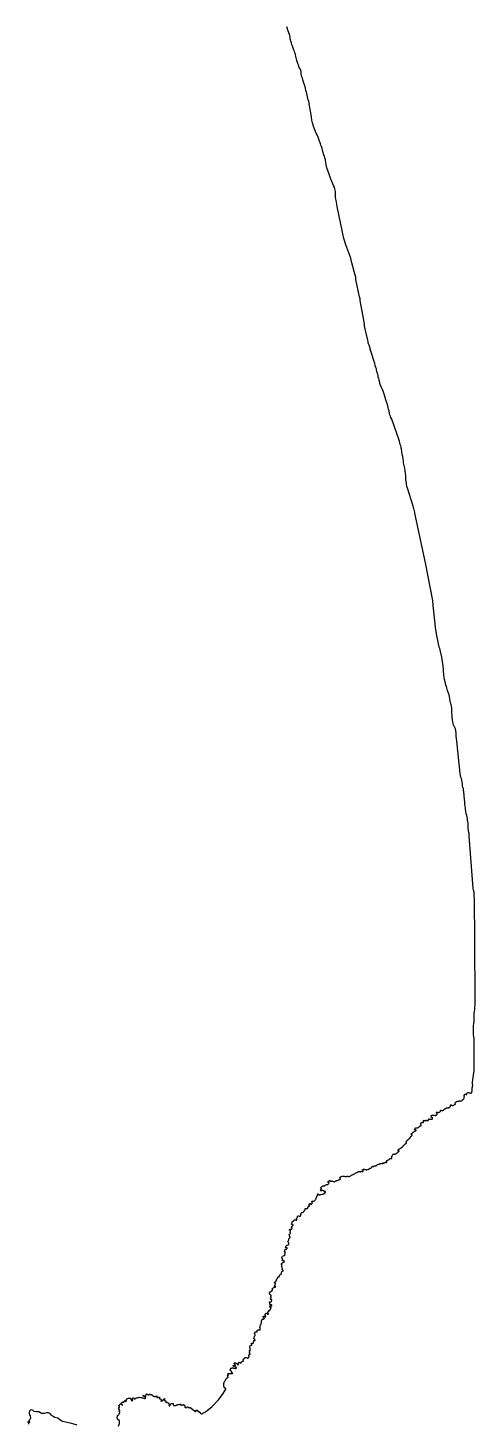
# Model space of a CAD drawing. Header units: metres. Extents: x 245125 to 394351, y 270578 to 4233311.
# Drawn here: x 269505 to 269975, y 4230373 to 4231842 of the extents above; entities that cross this region are included whole.
import ezdxf
from ezdxf.lldxf.tags import DXFTag

# ---------------------------------------------------------------- set-up
doc = ezdxf.new("R2010")
doc.units = ezdxf.units.M
doc.layers.add('ASTOTA', color=7, linetype='Continuous')
tags = doc.linetypes.add('HIDDEN', pattern=[0.375, 0.25, -0.125]).pattern_tags.tags
tags[6:7] = [DXFTag(74, 4), DXFTag(75, 0), DXFTag(340, '0'), DXFTag(46, 1.0), DXFTag(50, 0.0), DXFTag(44, 0.0), DXFTag(45, 0.0)]
tags[4:5] = [DXFTag(74, 4), DXFTag(75, 0), DXFTag(340, '0'), DXFTag(46, 1.0), DXFTag(50, 0.0), DXFTag(44, 0.0), DXFTag(45, 0.0)]

msp = doc.modelspace()

# ---------------------------------------------------------------- linework, layer by layer
at = {"layer": 'ASTOTA', "color": 253, "linetype": 'HIDDEN', "ltscale": 300}
for points in [[(269600, 4230370.9), (269601.1, 4230373.7), (269600.9, 4230376.5), (269598.9, 4230378.1), (269598.6, 4230379.5), (269598.5, 4230380), (269598.6, 4230380.7), (269598.8, 4230381.1), (269598.8, 4230381.5), (269598.9, 4230382), (269599.4, 4230382.4), (269599.8, 4230382.5), (269599.8, 4230382.8), (269600.2, 4230383.2), (269600.6, 4230383.6), (269600.8, 4230384), (269601.1, 4230384.3), (269601.4, 4230384.7), (269601.5, 4230385), (269601.3, 4230385.7), (269601, 4230385.9), (269600.8, 4230386.7), (269601, 4230386.9), (269601.3, 4230387.1), (269601.3, 4230387.4), (269601.2, 4230387.5), (269600.8, 4230387.8), (269600.5, 4230388.1), (269600.4, 4230388.6), (269600.5, 4230389), (269600.5, 4230389.4), (269600.4, 4230389.5), (269600.2, 4230389.7), (269600, 4230389.9), (269600.2, 4230390.3), (269600.5, 4230390.6), (269600.9, 4230390.8), (269601.1, 4230391.1), (269601, 4230391.4), (269600.7, 4230391.5), (269600.4, 4230391.7), (269600.4, 4230391.8), (269600.4, 4230392.5), (269600.7, 4230392.9), (269601.1, 4230393.1), (269601.3, 4230393.4), (269601.4, 4230393.7), (269601.6, 4230393.9), (269601.9, 4230394), (269602.3, 4230394.2), (269602.9, 4230393.9), (269603.1, 4230393.7), (269603.4, 4230393.7), (269603.5, 4230393.6), (269603.7, 4230393.1), (269603.9, 4230392.9), (269604.1, 4230393), (269604.2, 4230393.1), (269604.2, 4230393.3), (269604.2, 4230393.4), (269604.1, 4230393.5), (269603.9, 4230393.6), (269603.6, 4230393.8), (269603.5, 4230393.9), (269603.3, 4230394.1), (269603.2, 4230394.2), (269602.9, 4230394.7), (269603, 4230395.3), (269603.2, 4230395.5), (269603.6, 4230395.9), (269603.9, 4230396.1), (269604.6, 4230396.2), (269604.8, 4230396.1), (269605.1, 4230396), (269605.6, 4230395.9), (269605.7, 4230395.9), (269606, 4230396.3), (269606, 4230397), (269606.2, 4230397.4), (269606.6, 4230397.6), (269607, 4230397.7), (269607.2, 4230397.6), (269607.2, 4230397), (269607.3, 4230396.8), (269607.5, 4230396.9), (269607.9, 4230397.1), (269608.3, 4230397.4), (269608.1, 4230397.9), (269607.9, 4230398.1), (269608.9, 4230399.5), (269609.6, 4230400), (269610.3, 4230400.1), (269610.8, 4230400.2), (269611.2, 4230400.2), (269611.6, 4230400.2), (269612.1, 4230400.1), (269612.5, 4230399.8), (269612.7, 4230399.4), (269612.8, 4230399.3), (269613.2, 4230399), (269613.4, 4230398.8), (269613.4, 4230398.5), (269613.5, 4230398.1), (269613.7, 4230397.7), (269614.1, 4230397.4), (269614.9, 4230397.7), (269615.1, 4230398), (269615.1, 4230398.1), (269615, 4230398.3), (269614.8, 4230398.5), (269614.8, 4230399), (269614.8, 4230399.4), (269614.8, 4230399.6), (269614.7, 4230399.7), (269614.6, 4230399.8), (269614.5, 4230400.1), (269614.8, 4230400.4), (269614.9, 4230400.5), (269615.3, 4230400.5), (269615.5, 4230400.5), (269615.9, 4230400.4), (269616.1, 4230400.2), (269616.3, 4230400), (269616.4, 4230399.6), (269616.5, 4230399.2), (269616.5, 4230399.1), (269617.4, 4230399.4), (269617.5, 4230399.6), (269617.7, 4230399.9), (269618.1, 4230400.3), (269618.4, 4230400.5), (269618.6, 4230400.6), (269619.1, 4230400.6), (269619.4, 4230400.6), (269619.7, 4230400.5), (269620, 4230400.7), (269620.5, 4230400.9), (269620.8, 4230401.1), (269621.2, 4230401.2), (269621.6, 4230401.2), (269623.1, 4230401.1), (269623.5, 4230401), (269624.1, 4230400.8), (269624.8, 4230400.5), (269625.3, 4230400.5), (269627.2, 4230399.9), (269628.1, 4230399.9), (269628.5, 4230400.1), (269628.8, 4230400.3), (269628.7, 4230400.4), (269628.4, 4230400.6), (269628.3, 4230400.9), (269628.3, 4230401.1), (269628.1, 4230401.2), (269627.9, 4230401.3), (269627.6, 4230401.4), (269627.2, 4230401.5), (269626.8, 4230401.7), (269626.5, 4230401.9), (269626.4, 4230402), (269625.8, 4230402.6), (269625.8, 4230402.9), (269625.8, 4230403.2), (269625.9, 4230403.4), (269626.7, 4230403.1), (269627.7, 4230402.4), (269628.1, 4230402.1), (269628.4, 4230402.1), (269628.7, 4230402.1), (269628.8, 4230402.5), (269628.8, 4230402.8), (269628.8, 4230403.2), (269628.8, 4230403.6), (269629.1, 4230404.4), (269629.4, 4230404.7), (269629.8, 4230404.6), (269630.2, 4230404.4), (269631.3, 4230403.8), (269631.5, 4230403.8), (269631.9, 4230403.8), (269632.2, 4230403.9), (269632.3, 4230404.1), (269632.4, 4230404.4), (269632.6, 4230404.4), (269632.8, 4230404.3), (269633.1, 4230404.2), (269633.3, 4230404), (269634, 4230404), (269634.4, 4230404), (269634.8, 4230403.9), (269635.2, 4230403.7), (269635.4, 4230403.3), (269635.7, 4230403), (269635.9, 4230402.8), (269636.3, 4230402.5), (269636.5, 4230402.4), (269636.8, 4230402.3), (269637.3, 4230402.2), (269637.6, 4230402.1), (269638, 4230402), (269638.4, 4230401.9), (269638.7, 4230402), (269638.9, 4230402.2), (269639.2, 4230402.3), (269639.4, 4230402.3), (269639.6, 4230402.3), (269639.8, 4230402.4), (269640, 4230402.5), (269640.2, 4230402.6), (269640.4, 4230402.5), (269640.5, 4230402.3), (269640.4, 4230402.1), (269640.4, 4230401.7), (269640.4, 4230401.7), (269640.3, 4230401.3), (269640.3, 4230401.1), (269640.6, 4230401), (269641.3, 4230400.8), (269641.5, 4230400.9), (269641.7, 4230401.1), (269641.9, 4230401.2), (269642.2, 4230401.2), (269642.4, 4230401.2), (269642.6, 4230401.3), (269642.7, 4230401.3), (269642.9, 4230401.2), (269642.9, 4230401.1), (269643, 4230400.9), (269643, 4230400.8), (269643, 4230400.7), (269642.9, 4230400.5), (269642.8, 4230400.4), (269642.7, 4230400.1), (269642.9, 4230399.8), (269643.2, 4230399.7), (269643.3, 4230399.6), (269643.5, 4230399.5), (269643.7, 4230399.4), (269643.9, 4230399.4), (269644.2, 4230399.4), (269644.4, 4230399.2), (269644.7, 4230399), (269644.9, 4230398.2), (269644.7, 4230397.9), (269644.5, 4230397.2), (269644.7, 4230397.2), (269645, 4230397.2), (269645.2, 4230397.4), (269645.5, 4230397.5), (269645.6, 4230397.6), (269645.9, 4230397.5), (269646, 4230397.5), (269646.1, 4230397.5), (269646.3, 4230397.7), (269646.5, 4230398.1), (269646.8, 4230398.3), (269647.2, 4230398.6), (269647.4, 4230398.8), (269647.6, 4230399.1), (269648, 4230399.5), (269648.3, 4230399.8), (269648.5, 4230399.7), (269648.6, 4230399.4), (269648.5, 4230399), (269648.4, 4230398.4), (269648.5, 4230398), (269648.5, 4230397.8), (269648.6, 4230397.6), (269648.8, 4230397.5), (269649, 4230397.5), (269649.2, 4230397.5), (269649.4, 4230397.4), (269649.6, 4230397), (269649.6, 4230396.5), (269649.6, 4230396.1), (269649.7, 4230395.9), (269649.9, 4230395.8), (269650.1, 4230395.6), (269650.5, 4230395.7), (269650.8, 4230395.9), (269651, 4230395.8), (269651.1, 4230395.8), (269651.5, 4230395.9), (269651.8, 4230395.7), (269652, 4230395.3), (269652.2, 4230395.1), (269652.3, 4230395), (269652.5, 4230394.9), (269652.7, 4230394.8), (269653.2, 4230394.3), (269653.4, 4230393.8), (269653.3, 4230393.4), (269653, 4230393.1), (269653.1, 4230392.1), (269653.4, 4230392.2), (269653.7, 4230392.2), (269654, 4230392.5), (269654.2, 4230392.9), (269654.6, 4230393.2), (269654.7, 4230393.6), (269655, 4230394.2), (269655.5, 4230394.7), (269656.4, 4230394.8), (269656.6, 4230394.8), (269656.9, 4230394.7), (269657.1, 4230394.7), (269657.3, 4230394.6), (269657.5, 4230394.1), (269657.6, 4230393.7), (269657.8, 4230393.2), (269657.9, 4230392.7), (269657.9, 4230392.5), (269658.3, 4230392.4), (269658.9, 4230392.6), (269659.4, 4230392.7), (269659.6, 4230392.6), (269659.9, 4230392.5), (269660.1, 4230392.4), (269660.5, 4230392.5), (269660.7, 4230392.8), (269661.1, 4230393.1), (269661.4, 4230393.3), (269662, 4230393.3), (269662.4, 4230393.4), (269662.7, 4230393.5), (269663.6, 4230393.6), (269663.9, 4230393.7), (269664.2, 4230393.8), (269664.5, 4230393.9), (269664.8, 4230393.8), (269665, 4230393.5), (269665.2, 4230393.1), (269665.4, 4230393), (269665.8, 4230392.9), (269666, 4230393), (269666.2, 4230393.3), (269666.4, 4230393.1), (269666.8, 4230393.1), (269666.9, 4230393.3), (269667.1, 4230393), (269667.2, 4230392.8), (269668.2, 4230393.3), (269668.4, 4230393.6), (269668.6, 4230393.6), (269668.8, 4230393.1), (269669.1, 4230392.9), (269669.4, 4230392.6), (269669.6, 4230392.3), (269669.7, 4230391.7), (269669.6, 4230391.4), (269669.8, 4230390.9), (269670.2, 4230390.6), (269670.6, 4230390.5), (269670.8, 4230390.5), (269671.3, 4230390.6), (269671.7, 4230390.6), (269672, 4230390.9), (269672.4, 4230391.1), (269672.9, 4230391.2), (269673.1, 4230391.1), (269673.2, 4230391.1), (269673.6, 4230390.6), (269673.8, 4230390.4), (269674.1, 4230390.2), (269674.6, 4230390.2), (269675.1, 4230390.3), (269675.3, 4230390.3), (269675.7, 4230390.2), (269676.1, 4230390), (269676.3, 4230389.6), (269676.5, 4230389.3), (269676.9, 4230389), (269677.1, 4230389), (269677.4, 4230389.1), (269677.8, 4230389), (269677.9, 4230388.8), (269678.1, 4230388.4), (269678.3, 4230388), (269678.5, 4230387.8), (269678.8, 4230387.6), (269679.1, 4230387.5), (269679.3, 4230387.4), (269679.4, 4230387.4), (269679.6, 4230387.2), (269679.6, 4230387), (269679.7, 4230386.8), (269679.8, 4230386.6), (269680.1, 4230386.4), (269680.3, 4230386.2), (269680.7, 4230386.1), (269680.9, 4230386), (269681.3, 4230386.2), (269681.5, 4230386.4), (269681.6, 4230386.6), (269681.5, 4230386.7), (269681.4, 4230387.2), (269681.4, 4230387.6), (269682.5, 4230387.6), (269682.7, 4230387.6), (269683.1, 4230387.4), (269683.1, 4230386.9), (269683.1, 4230386.5), (269683.5, 4230386.4), (269683.7, 4230386.5), (269684.2, 4230386.5), (269684.5, 4230386.3), (269684.6, 4230386.1), (269684.6, 4230385.8), (269684.6, 4230385.5), (269684.9, 4230385.5), (269685.3, 4230385.5), (269685.6, 4230385.5), (269685.9, 4230385.2), (269685.9, 4230384.9), (269686, 4230384.6), (269686.2, 4230384.4), (269686.5, 4230384), (269686.9, 4230383.8), (269687.3, 4230383.8), (269687.8, 4230383.9), (269688.7, 4230384.4), (269691.6, 4230386), (269698, 4230391.2), (269705, 4230398.6), (269709.9, 4230405.1), (269713, 4230409.6), (269713, 4230410.1), (269712.9, 4230410.2), (269712.7, 4230410.6), (269712.4, 4230410.7), (269711.9, 4230410.7), (269711.5, 4230410.7), (269711.3, 4230411), (269711.3, 4230411.8), (269711.2, 4230412), (269711, 4230412.2), (269710.9, 4230412.6), (269710.9, 4230413), (269710.8, 4230413.3), (269710.8, 4230416.1), (269711, 4230416.5), (269711.2, 4230417), (269711.4, 4230417.7), (269711.9, 4230418.4), (269712.5, 4230419.1), (269712.7, 4230419.8), (269713.2, 4230421), (269713.6, 4230421.2), (269714, 4230421.4), (269714.4, 4230421.5), (269714.7, 4230421.8), (269715, 4230422.1), (269715.2, 4230422.5), (269715.2, 4230422.8), (269715, 4230422.9), (269714.8, 4230423.1), (269714.5, 4230423.4), (269714.3, 4230423.7), (269714.7, 4230424), (269715.3, 4230424.1), (269715.6, 4230424.3), (269715.5, 4230424.6), (269715.2, 4230424.9), (269715.1, 4230425.2), (269715.1, 4230425.4), (269715, 4230425.6), (269715, 4230426), (269715.4, 4230426.2), (269715.9, 4230426.3), (269716.2, 4230426.2), (269716.7, 4230426.3), (269717.1, 4230426.3), (269717.7, 4230426.3), (269717.9, 4230426.2), (269718.2, 4230426.3), (269718.4, 4230426.3), (269719.3, 4230426.1), (269719.7, 4230426.2), (269720, 4230426.3), (269720.1, 4230426.4), (269720.1, 4230426.5), (269719.9, 4230426.6), (269719.7, 4230426.7), (269719.3, 4230426.7), (269719, 4230427.1), (269719, 4230427.4), (269719.2, 4230428.1), (269719, 4230428.4), (269718.7, 4230428.5), (269718.6, 4230428.8), (269718.3, 4230429.1), (269717.7, 4230429.3), (269717.2, 4230429.8), (269717.4, 4230430), (269717.9, 4230430.5), (269717.8, 4230430.8), (269717.5, 4230431.3), (269718, 4230431.7), (269718.2, 4230431.7), (269718.5, 4230431.7), (269718.7, 4230431.7), (269719.3, 4230431.9), (269719.6, 4230432.3), (269720.2, 4230432.3), (269720.5, 4230432.1), (269720.8, 4230431.9), (269721.6, 4230431.9), (269721.9, 4230431.9), (269722.8, 4230431.6), (269723.5, 4230431.6), (269724.2, 4230431.7), (269724.2, 4230432), (269724.1, 4230432.5), (269723.5, 4230432.7), (269723.1, 4230432.9), (269722.9, 4230433.1), (269722.6, 4230433.6), (269722.3, 4230433.9), (269721.9, 4230433.9), (269721.4, 4230433.8), (269721.1, 4230433.7), (269720.6, 4230433.8), (269720.5, 4230434), (269720.6, 4230434.3), (269720.7, 4230434.6), (269720.8, 4230434.7), (269721, 4230434.8), (269721.3, 4230434.8), (269721.9, 4230434.8), (269722.5, 4230434.7), (269722.9, 4230434.7), (269722.9, 4230434.8), (269722.9, 4230435), (269722.7, 4230435.3), (269722.4, 4230435.5), (269722.1, 4230435.9), (269721.8, 4230436.3), (269721.6, 4230436.6), (269721.8, 4230437), (269722, 4230437.3), (269722.4, 4230437.4), (269722.9, 4230437.3), (269723.3, 4230437.2), (269723.6, 4230437.2), (269723.9, 4230437), (269724.1, 4230436.8), (269724.3, 4230436.6), (269724.5, 4230436.4), (269724.7, 4230436), (269725, 4230435.8), (269725.3, 4230435.7), (269725.6, 4230435.4), (269725.8, 4230435.1), (269726, 4230434.9), (269726, 4230435.1), (269726.2, 4230435.4), (269726.2, 4230435.6), (269726.1, 4230435.7), (269725.9, 4230435.8), (269725.7, 4230435.9), (269725.5, 4230436.1), (269725.6, 4230436.5), (269725.7, 4230436.8), (269725.9, 4230437.2), (269726.2, 4230437.4), (269726.4, 4230437.7), (269726.6, 4230437.9), (269726.8, 4230438), (269727, 4230438), (269727.3, 4230437.9), (269727.5, 4230437.7), (269727.7, 4230437.1), (269727.9, 4230437.2), (269728.1, 4230437.3), (269728.6, 4230437.4), (269728.9, 4230437.4), (269729, 4230437.5), (269729, 4230437.9), (269729.1, 4230438.2), (269729.3, 4230438.5), (269729.6, 4230438.6), (269729.8, 4230438.7), (269730.1, 4230439), (269730.3, 4230439.2), (269730.6, 4230439.3), (269730.8, 4230439.4), (269731.2, 4230438.9), (269731.4, 4230439.4), (269731, 4230440.4), (269731.1, 4230440.9), (269731.8, 4230441.5), (269732.1, 4230441.8), (269732.3, 4230442.2), (269732.6, 4230442.6), (269733, 4230442.7), (269733.3, 4230442.8), (269733.7, 4230442.8), (269734, 4230442.9), (269734.4, 4230442.9), (269734.7, 4230442.9), (269736, 4230442.3), (269736.2, 4230442.5), (269736.3, 4230442.7), (269736.5, 4230442.9), (269736.8, 4230443), (269737.2, 4230443.1), (269737.3, 4230443.8), (269737.1, 4230444), (269737, 4230444.2), (269736.9, 4230444.5), (269737, 4230445), (269737.2, 4230445.5), (269737.1, 4230445.8), (269737.3, 4230445.9), (269737.8, 4230446.1), (269738.2, 4230446.3), (269738.3, 4230446.6), (269738.3, 4230446.8), (269738.2, 4230446.9), (269738.1, 4230447.1), (269737.9, 4230447.2), (269737.7, 4230447.4), (269737.7, 4230447.8), (269737.9, 4230448.4), (269738, 4230448.6), (269738, 4230449.2), (269737.9, 4230449.4), (269737.9, 4230449.8), (269737.8, 4230450.3), (269737.8, 4230450.5), (269738, 4230450.7), (269738.4, 4230450.9), (269738.7, 4230451.1), (269738.8, 4230451.2), (269738.6, 4230451.5), (269738.5, 4230452.1), (269738.5, 4230452.7), (269738.5, 4230452.9), (269738.4, 4230453.1), (269738.2, 4230453.4), (269738.2, 4230453.8), (269738.2, 4230454.2), (269738.2, 4230454.8), (269738.2, 4230455), (269738.5, 4230455.5), (269738.8, 4230455.9), (269739.1, 4230456.1), (269739.4, 4230456.2), (269740.2, 4230456.1), (269740.3, 4230456.6), (269740.3, 4230456.9), (269739.9, 4230457.5), (269739.9, 4230458), (269740.1, 4230458.3), (269740.5, 4230458.3), (269741.3, 4230458.1), (269741.8, 4230458.2), (269742, 4230458.5), (269742, 4230458.8), (269742.1, 4230459.3), (269742.2, 4230459.6), (269742.1, 4230459.9), (269742.2, 4230460.5), (269742.5, 4230460.9), (269742.6, 4230461.1), (269742.9, 4230461.1), (269743.1, 4230461.1), (269743.8, 4230461.1), (269743.8, 4230461.4), (269743.7, 4230461.5), (269743.5, 4230461.7), (269743.3, 4230462), (269743.2, 4230462.2), (269743, 4230462.4), (269742.7, 4230462.6), (269742.4, 4230462.8), (269742.2, 4230463.1), (269742.2, 4230463.3), (269742.3, 4230463.8), (269742.6, 4230464.3), (269743, 4230464.7), (269743.1, 4230465.1), (269743.2, 4230465.4), (269743.4, 4230465.8), (269743.6, 4230466.2), (269743.7, 4230466.5), (269743.7, 4230466.9), (269743.3, 4230467.6), (269743.3, 4230467.9), (269743.2, 4230468.2), (269743.1, 4230468.5), (269743, 4230469), (269743.3, 4230469.4), (269743.6, 4230469.3), (269743.7, 4230469.5), (269743.9, 4230469.8), (269744, 4230470), (269744.2, 4230470), (269744.5, 4230470), (269744.7, 4230469.9), (269745, 4230469.9), (269745.4, 4230469.9), (269745.6, 4230469.9), (269745.8, 4230470.3), (269745.8, 4230470.5), (269745.8, 4230470.9), (269745.8, 4230471.2), (269745.7, 4230471.3), (269746.3, 4230471.7), (269746.6, 4230471.8), (269746.9, 4230472), (269747.1, 4230472.1), (269747.4, 4230472.1), (269747.8, 4230472.1), (269748.1, 4230472.2), (269748.3, 4230472.1), (269748.5, 4230472), (269748.7, 4230471.9), (269749, 4230472), (269749, 4230472.4), (269749, 4230472.7), (269748.9, 4230472.8), (269748.9, 4230473.1), (269749, 4230473.5), (269749.1, 4230473.9), (269749.1, 4230474.1), (269748.9, 4230474.2), (269748.7, 4230474.6), (269748.8, 4230475), (269748.9, 4230475.3), (269748.9, 4230475.6), (269748.9, 4230476), (269748.9, 4230476.4), (269749.2, 4230477), (269749.5, 4230477.4), (269749.7, 4230477.8), (269750, 4230478.3), (269750.1, 4230478.8), (269750.3, 4230479.4), (269750.4, 4230479.7), (269750.4, 4230480.1), (269750.3, 4230480.4), (269750.2, 4230480.7), (269750.3, 4230481.2), (269750.5, 4230481.6), (269750.7, 4230482.1), (269750.8, 4230482.6), (269751.1, 4230482.9), (269751.2, 4230483.2), (269751.3, 4230483.3), (269751.4, 4230483.7), (269751.6, 4230483.7), (269751.8, 4230483.5), (269752, 4230483.4), (269752.3, 4230483.4), (269752.6, 4230483.4), (269753, 4230483.9), (269753.4, 4230484.2), (269753.4, 4230484.3), (269753.3, 4230484.5), (269752.9, 4230484.6), (269752.7, 4230485), (269752.5, 4230485.3), (269752.4, 4230485.5), (269752.1, 4230485.9), (269752, 4230486.4), (269752.2, 4230486.6), (269752.8, 4230486.7), (269753.3, 4230486.5), (269753.7, 4230486.2), (269753.8, 4230486.1), (269754.2, 4230485.9), (269754.6, 4230485.8), (269755, 4230485.8), (269755.1, 4230485.8), (269755.1, 4230485.9), (269754.9, 4230486.4), (269754.8, 4230486.7), (269754.5, 4230487.1), (269754.3, 4230487.3), (269754.3, 4230487.5), (269754.2, 4230487.9), (269754.2, 4230488.2), (269754.3, 4230488.7), (269754.5, 4230489), (269754.6, 4230489.3), (269754.8, 4230489.3), (269755, 4230489.6), (269755.4, 4230489.8), (269756, 4230489.4), (269756.1, 4230489.3), (269756.3, 4230489), (269756.5, 4230488.9), (269756.6, 4230488.7), (269756.9, 4230488.5), (269757.1, 4230488.4), (269757.6, 4230488.5), (269757.6, 4230488.7), (269757.6, 4230488.9), (269757.6, 4230489), (269757.6, 4230489.3), (269757.5, 4230489.3), (269757.2, 4230489.6), (269757.1, 4230489.6), (269757, 4230490.6), (269757.2, 4230490.9), (269757.3, 4230491.1), (269757.4, 4230491.4), (269757.5, 4230491.5), (269757.7, 4230491.7), (269758.3, 4230491.7), (269758.5, 4230491.8), (269758.5, 4230491.9), (269758.5, 4230492), (269758.2, 4230492.1), (269758, 4230492.3), (269758.2, 4230492.5), (269758.7, 4230492.9), (269758.9, 4230493.2), (269759.1, 4230493.3), (269759.2, 4230493.3), (269759.4, 4230493.3), (269759.7, 4230493.5), (269759.8, 4230493.8), (269760, 4230494.4), (269760.1, 4230494.6), (269760.3, 4230494.8), (269760.4, 4230495.1), (269760.4, 4230495.5), (269760.2, 4230495.6), (269759.8, 4230495.8), (269759.6, 4230495.9), (269759.5, 4230495.9), (269759.3, 4230496.1), (269759.3, 4230496.5), (269759.3, 4230496.7), (269759.3, 4230497), (269759.4, 4230497.2), (269759.5, 4230497.4), (269759.7, 4230497.5), (269760, 4230497.6), (269760.2, 4230497.6), (269760.4, 4230497.3), (269760.6, 4230497.2), (269760.8, 4230497.2), (269761, 4230497.4), (269761.1, 4230497.9), (269761.1, 4230498.3), (269761, 4230498.5), (269760.9, 4230498.5), (269760.7, 4230498.5), (269760.7, 4230498.4), (269760.4, 4230498.4), (269760.2, 4230498.5), (269760.1, 4230498.6), (269759.8, 4230498.8), (269759.6, 4230499), (269759.2, 4230499), (269759, 4230499.1), (269758.9, 4230499.3), (269759, 4230499.6), (269759.1, 4230499.9), (269759.2, 4230500.1), (269759.3, 4230500.3), (269759.1, 4230500.5), (269758.9, 4230500.8), (269758.8, 4230501.2), (269758.8, 4230501.6), (269759, 4230501.7), (269759.3, 4230501.7), (269759.5, 4230501.7), (269759.7, 4230501.7), (269759.9, 4230501.7), (269760.1, 4230501.7), (269760.4, 4230501.7), (269760.7, 4230501.7), (269760.8, 4230502), (269760.8, 4230502.4), (269760.7, 4230502.6), (269760.8, 4230502.8), (269761.1, 4230503.1), (269761.4, 4230503.5), (269761.2, 4230503.6), (269761, 4230503.7), (269760.7, 4230503.9), (269760.5, 4230504), (269760.3, 4230504.2), (269760.1, 4230504.3), (269759.8, 4230504.4), (269759.9, 4230504.9), (269760.4, 4230505.9), (269760.5, 4230506.2), (269760.5, 4230506.5), (269760.3, 4230506.8), (269760.3, 4230507.3), (269760.4, 4230507.8), (269760.4, 4230508.3), (269760.3, 4230508.6), (269760.1, 4230508.9), (269760, 4230508.9), (269759.7, 4230509), (269759.5, 4230509.2), (269759.2, 4230509.7), (269759.1, 4230509.9), (269758.8, 4230510), (269758.4, 4230510.4), (269758.7, 4230510.9), (269758.9, 4230511.3), (269759, 4230511.8), (269759.3, 4230512.1), (269759.6, 4230512.1), (269760, 4230512.1), (269760.3, 4230512.3), (269760.5, 4230512.6), (269760.8, 4230512.8), (269760.8, 4230513.1), (269761, 4230513.3), (269761.4, 4230513.5), (269761.8, 4230513.7), (269762, 4230514), (269761.9, 4230514.4), (269761.9, 4230514.6), (269761.8, 4230514.9), (269761.8, 4230515.2), (269761.8, 4230515.6), (269762.1, 4230516), (269762.4, 4230516), (269763, 4230516.3), (269763.4, 4230516.7), (269763.6, 4230517), (269764.5, 4230517.2), (269764.9, 4230517.2), (269765.4, 4230517.4), (269765.1, 4230517.6), (269764.8, 4230517.8), (269764.5, 4230517.9), (269764.4, 4230518), (269764.2, 4230518.2), (269764, 4230518.3), (269764.3, 4230518.9), (269764.4, 4230519.1), (269764.6, 4230519.4), (269764.9, 4230520), (269765, 4230520.3), (269765, 4230520.4), (269764.8, 4230521.2), (269764.5, 4230521.3), (269764.1, 4230521.4), (269764, 4230521.6), (269764.1, 4230522), (269764.8, 4230522.6), (269765.1, 4230522.7), (269765.4, 4230522.8), (269765.5, 4230523.2), (269765.8, 4230523.6), (269765.8, 4230523.9), (269766, 4230524.3), (269766.2, 4230524.5), (269766.4, 4230524.8), (269766.3, 4230525), (269766.3, 4230525.4), (269766.5, 4230525.6), (269767, 4230526), (269767, 4230526.3), (269767.1, 4230526.5), (269767.4, 4230526.6), (269767.6, 4230526.8), (269767.7, 4230527.3), (269767.7, 4230527.5), (269767.6, 4230527.6), (269767.8, 4230527.8), (269768.3, 4230528), (269768.5, 4230528), (269769.2, 4230528.3), (269769.4, 4230528.8), (269769.5, 4230529.1), (269769.5, 4230529.5), (269769.7, 4230530), (269770.6, 4230530.4), (269771, 4230530.8), (269771.4, 4230531.2), (269771.2, 4230531.6), (269771.2, 4230531.9), (269771.5, 4230532.2), (269771.6, 4230532.5), (269771.7, 4230532.9), (269771.6, 4230533.2), (269771.8, 4230533.6), (269772, 4230533.8), (269772.4, 4230533.8), (269772.8, 4230533.8), (269773.2, 4230534.1), (269773.3, 4230534.4), (269773.2, 4230534.7), (269773.1, 4230535), (269773, 4230535.1), (269772.6, 4230535.2), (269772.3, 4230535.3), (269772.2, 4230535.7), (269772.3, 4230536.2), (269772.5, 4230536.7), (269772.2, 4230537.4), (269772.1, 4230537.9), (269772, 4230538.3), (269771.8, 4230538.5), (269771.7, 4230538.9), (269771.6, 4230539.3), (269771.7, 4230539.7), (269772.1, 4230540.4), (269772.1, 4230540.6), (269771.9, 4230540.7), (269771.4, 4230540.7), (269771.4, 4230540.8), (269771.3, 4230541.1), (269771.3, 4230541.5), (269771.6, 4230542), (269772, 4230542.4), (269772.1, 4230542.7), (269772.6, 4230542.8), (269773, 4230542.9), (269773.3, 4230543.1), (269773.8, 4230543.4), (269774.1, 4230543.5), (269774.4, 4230544), (269774.5, 4230544.2), (269774.5, 4230544.4), (269774.3, 4230544.4), (269774.2, 4230544.6), (269773.8, 4230544.8), (269773.3, 4230544.9), (269773, 4230544.9), (269772.7, 4230544.9), (269772.5, 4230545), (269772.3, 4230545.2), (269772.5, 4230546.1), (269772.7, 4230546.3), (269772.7, 4230546.7), (269772.5, 4230547), (269772.2, 4230547.3), (269771.9, 4230547.7), (269771.6, 4230548.1), (269771.7, 4230548.5), (269771.9, 4230548.8), (269772, 4230549.1), (269772.4, 4230549.7), (269774.1, 4230550.4), (269774.6, 4230550.5), (269775, 4230550.6), (269775.2, 4230551), (269775, 4230551.4), (269774.9, 4230551.5), (269774.7, 4230552), (269774.9, 4230552.6), (269775.2, 4230552.8), (269775.4, 4230553.2), (269775.5, 4230553.5), (269774.7, 4230554.2), (269774.7, 4230554.8), (269774.8, 4230555), (269774.8, 4230555.3), (269774.8, 4230555.6), (269775.1, 4230556.4), (269775.5, 4230556.9), (269776, 4230557.1), (269776.4, 4230557.1), (269776.8, 4230557.2), (269777.1, 4230557.4), (269777.4, 4230557.6), (269777.5, 4230557.9), (269777.3, 4230558.3), (269777, 4230558.3), (269776.5, 4230558.3), (269776.2, 4230558.4), (269775.7, 4230558.8), (269775.9, 4230560), (269776.2, 4230560.5), (269776.6, 4230560.9), (269777.2, 4230561.1), (269777.6, 4230561.2), (269778.5, 4230561.5), (269779, 4230561.8), (269779.2, 4230562.6), (269779.2, 4230563.2), (269779, 4230563.7), (269778.9, 4230564), (269778.6, 4230564.4), (269778.5, 4230564.6), (269778.2, 4230564.9), (269778.5, 4230565.9), (269779, 4230566.5), (269779.2, 4230566.8), (269779.3, 4230567), (269779.3, 4230567.3), (269779.2, 4230567.5), (269779, 4230567.9), (269779.9, 4230568.6), (269780, 4230568.9), (269780.1, 4230569.2), (269780.4, 4230569.5), (269780.4, 4230569.9), (269780.3, 4230570.2), (269780.3, 4230570.5), (269780.2, 4230570.7), (269779.9, 4230570.8), (269779.8, 4230571.1), (269779.7, 4230571.3), (269779.5, 4230572.2), (269779.6, 4230572.6), (269779.8, 4230572.9), (269780.1, 4230573.2), (269780.3, 4230573.2), (269780.9, 4230573.6), (269781, 4230573.9), (269780.9, 4230574.3), (269780.7, 4230574.5), (269780.6, 4230574.9), (269780.7, 4230575.3), (269780.9, 4230576), (269781, 4230576.2), (269781, 4230576.4), (269780.7, 4230576.7), (269780.5, 4230576.8), (269780, 4230577), (269779.9, 4230577.4), (269779.9, 4230577.6), (269780.4, 4230578), (269780.8, 4230578), (269781.2, 4230578.1), (269781.6, 4230578.1), (269781.8, 4230578), (269782.1, 4230578), (269782.2, 4230578.2), (269782.3, 4230578.4), (269782.7, 4230579), (269782.9, 4230579.1), (269782.9, 4230579.2), (269782.7, 4230579.3), (269782.4, 4230579.4), (269782.3, 4230579.6), (269782, 4230580), (269781.8, 4230580.2), (269782.3, 4230581.2), (269782.5, 4230581.4), (269783, 4230581.8), (269783.1, 4230581.7), (269783.3, 4230581.9), (269783.5, 4230582.1), (269783.7, 4230582.2), (269783.8, 4230582.6), (269783.6, 4230582.8), (269783.1, 4230582.9), (269782.9, 4230583), (269782.5, 4230583), (269782.2, 4230583.1), (269782, 4230583.3), (269782, 4230583.8), (269782.4, 4230584.3), (269782.6, 4230584.6), (269782.6, 4230584.8), (269782.6, 4230585.2), (269782.7, 4230585.5), (269782.7, 4230585.7), (269782.7, 4230585.9), (269782.9, 4230586.3), (269783.3, 4230586.5), (269783.7, 4230586.6), (269784, 4230586.8), (269784.3, 4230586.9), (269784.5, 4230587.1), (269784.6, 4230587.4), (269784.8, 4230587.6), (269785, 4230587.9), (269785.4, 4230588.1), (269785.7, 4230588.1), (269785.9, 4230588), (269786.1, 4230587.9), (269786.3, 4230587.9), (269787, 4230587.7), (269787.2, 4230587.5), (269787.4, 4230587.5), (269787.6, 4230587.6), (269787.5, 4230587.9), (269787.4, 4230588.2), (269787.2, 4230588.7), (269787.2, 4230589.1), (269787.1, 4230589.4), (269787.4, 4230590), (269787.6, 4230590), (269787.8, 4230590), (269788, 4230590.2), (269788.1, 4230590.4), (269788.1, 4230590.7), (269788.2, 4230591), (269788.3, 4230591.4), (269788.4, 4230591.7), (269788.6, 4230591.9), (269788.9, 4230592), (269789.2, 4230592.2), (269789.5, 4230592.1), (269789.8, 4230592.1), (269790.2, 4230591.9), (269790.4, 4230591.8), (269790.5, 4230591.9), (269790.8, 4230591.8), (269791.2, 4230591.9), (269791.4, 4230592), (269791.7, 4230592.3), (269791.8, 4230592.5), (269791.9, 4230592.7), (269792, 4230592.9), (269791.9, 4230593.1), (269791.8, 4230593.4), (269791.9, 4230593.6), (269791.9, 4230594), (269791.9, 4230594.3), (269792.2, 4230594.6), (269792.3, 4230594.8), (269792.4, 4230594.9), (269792.5, 4230595.2), (269792.8, 4230595.5), (269793.3, 4230595.7), (269793.7, 4230595.8), (269794.1, 4230595.9), (269794.4, 4230596.2), (269794.8, 4230596.5), (269794.9, 4230596.8), (269795.2, 4230597.1), (269795.4, 4230597.3), (269795.7, 4230597.5), (269795.7, 4230597.6), (269795.8, 4230597.8), (269796.1, 4230598.2), (269796.4, 4230598.5), (269796.4, 4230599.2), (269796.5, 4230599.5), (269796.5, 4230599.7), (269796.9, 4230599.9), (269797.5, 4230600), (269797.8, 4230599.9), (269798.3, 4230599.9), (269798.7, 4230600.1), (269799.1, 4230600.3), (269799.1, 4230600.5), (269799.1, 4230600.7), (269799, 4230600.9), (269799, 4230601.2), (269799.3, 4230601.4), (269799.7, 4230601.7), (269799.8, 4230602), (269799.9, 4230602.2), (269800.1, 4230602.3), (269800.4, 4230602.3), (269800.5, 4230602.3), (269801.2, 4230602.5), (269801.3, 4230602.7), (269801.1, 4230602.9), (269800.8, 4230603.1), (269800.4, 4230603.3), (269800.3, 4230603.5), (269800.5, 4230603.9), (269800.6, 4230604.1), (269800.7, 4230604.3), (269801, 4230604.8), (269801.3, 4230605), (269801.5, 4230605.2), (269801.8, 4230605), (269801.9, 4230604.6), (269802, 4230604.5), (269802.4, 4230604.5), (269802.5, 4230604.5), (269802.7, 4230604.4), (269803.4, 4230604.4), (269803.5, 4230604.7), (269803.5, 4230604.9), (269803.5, 4230605.1), (269803.6, 4230605.4), (269803.9, 4230605.7), (269803.9, 4230605.9), (269803.7, 4230606.2), (269803.3, 4230606.5), (269803.2, 4230606.7), (269803.5, 4230607.1), (269803.8, 4230607.4), (269804, 4230607.5), (269804.4, 4230607.5), (269804.7, 4230607.5), (269804.9, 4230607.4), (269805.1, 4230607.3), (269805.4, 4230607.5), (269805.6, 4230607.7), (269805.9, 4230607.8), (269806.2, 4230607.9), (269806.5, 4230608.1), (269807, 4230608.5), (269807.3, 4230609.2), (269807.5, 4230609.7), (269807.9, 4230610.1), (269808, 4230610.4), (269807.9, 4230610.7), (269807.9, 4230611.1), (269808.1, 4230611.6), (269808.5, 4230612), (269808.7, 4230612.3), (269808.7, 4230612.7), (269808.9, 4230613.1), (269809.2, 4230613.5), (269809.4, 4230613.8), (269809.4, 4230614.1), (269809.4, 4230614.6), (269809.5, 4230615.1), (269809.7, 4230615.3), (269810, 4230615.3), (269810, 4230615.1), (269810.2, 4230615), (269810.2, 4230614.7), (269810.2, 4230614.4), (269810.4, 4230614.3), (269810.6, 4230614.1), (269810.9, 4230614), (269811.2, 4230614), (269811.6, 4230614.1), (269811.8, 4230614.2), (269812.1, 4230614.4), (269812.4, 4230614.5), (269812.8, 4230614.7), (269814.3, 4230614.9), (269814.7, 4230615), (269814.9, 4230615), (269815.1, 4230615.2), (269815.5, 4230615.3), (269815.9, 4230615.4), (269816.6, 4230615.8), (269817.5, 4230616.6), (269817.7, 4230617.1), (269817.8, 4230617.3), (269817.8, 4230617.5), (269817.6, 4230617.7), (269817.4, 4230617.8), (269817, 4230617.7), (269816.8, 4230617.7), (269816.4, 4230617.9), (269816.2, 4230618.1), (269815.9, 4230618.3), (269815.6, 4230618.5), (269815.4, 4230618.8), (269815.1, 4230618.9), (269814.6, 4230618.8), (269814.2, 4230618.8), (269813.9, 4230618.7), (269813.4, 4230618.6), (269812.9, 4230618.6), (269812.6, 4230618.9), (269812.4, 4230619.2), (269812.7, 4230619.7), (269813, 4230619.9), (269813.3, 4230620.2), (269813.5, 4230620.6), (269813.7, 4230620.9), (269813.7, 4230621.1), (269813, 4230621), (269812.8, 4230621.3), (269812.7, 4230621.6), (269812.8, 4230621.9), (269813.1, 4230622.5), (269813.5, 4230622.7), (269814, 4230622.9), (269814.4, 4230623.1), (269814.7, 4230623.4), (269815, 4230623.7), (269815.3, 4230623.8), (269815.7, 4230623.7), (269816.1, 4230623.6), (269816.3, 4230623.6), (269816.7, 4230623.7), (269816.9, 4230623.7), (269817.1, 4230623.9), (269817.3, 4230624), (269817.4, 4230624.2), (269817.5, 4230624.4), (269818, 4230624.8), (269818.3, 4230624.8), (269818.6, 4230624.9), (269818.9, 4230625), (269819.1, 4230625), (269819.3, 4230625), (269819.8, 4230625), (269820.2, 4230625.2), (269820.5, 4230625.5), (269820.7, 4230625.6), (269821, 4230625.8), (269821.4, 4230626.5), (269821.6, 4230626.9), (269821.6, 4230627.1), (269821.4, 4230627.2), (269821, 4230627.2), (269820.7, 4230627.3), (269820.4, 4230627.4), (269820.3, 4230627.6), (269820.3, 4230627.7), (269820.3, 4230628), (269820.4, 4230628.2), (269820.6, 4230628.4), (269821, 4230628.6), (269821.5, 4230628.8), (269821.7, 4230628.9), (269821.9, 4230629), (269822, 4230629.1), (269822.2, 4230629.2), (269822.3, 4230629.2), (269822.5, 4230629.2), (269822.8, 4230629), (269822.9, 4230628.5), (269823.1, 4230628.5), (269823.5, 4230628.6), (269823.9, 4230628.8), (269824.1, 4230628.7), (269824.6, 4230628.7), (269824.9, 4230628.7), (269825.2, 4230628.8), (269825.5, 4230628.7), (269826.2, 4230628.4), (269826.4, 4230628.3), (269826.6, 4230628.1), (269826.6, 4230627.9), (269826.7, 4230627.6), (269827.1, 4230627.9), (269827.3, 4230628.1), (269827.8, 4230628.3), (269828.1, 4230628.5), (269828.7, 4230628.9), (269829.1, 4230629.1), (269829.3, 4230629.2), (269830, 4230629.4), (269830.2, 4230629.4), (269830.7, 4230629.7), (269830.8, 4230629.8), (269831.3, 4230629.9), (269831.7, 4230630), (269832.4, 4230630.2), (269832.7, 4230630.3), (269833.2, 4230630.6), (269833.5, 4230630.8), (269833.6, 4230631.1), (269833.6, 4230631.2), (269833.1, 4230631.3), (269833, 4230631.6), (269832.9, 4230632), (269832.9, 4230632.4), (269833.1, 4230632.7), (269833.4, 4230632.9), (269833.8, 4230633.1), (269833.9, 4230633.3), (269834.2, 4230633.6), (269834.7, 4230633.7), (269835.2, 4230633.8), (269835.8, 4230634), (269836.6, 4230634), (269837, 4230634), (269837.3, 4230634), (269837.4, 4230633.9), (269837.6, 4230633.9), (269837.7, 4230633.6), (269837.7, 4230633.4), (269838, 4230633.3), (269838.3, 4230633.4), (269838.6, 4230633.4), (269838.9, 4230633.4), (269839.4, 4230633.5), (269839.8, 4230633.6), (269840.3, 4230633.7), (269840.6, 4230633.8), (269841.1, 4230633.9), (269841.4, 4230633.8), (269841.7, 4230633.6), (269841.8, 4230633.4), (269842.1, 4230633.4), (269842.3, 4230633.4), (269842.8, 4230633.5), (269843.1, 4230633.5), (269843.5, 4230633.8), (269844, 4230634.1), (269844.5, 4230634.4), (269844.8, 4230634.7), (269845.1, 4230635), (269845.7, 4230635.2), (269846.2, 4230635.4), (269846.7, 4230635.6), (269847.2, 4230635.9), (269847.4, 4230636), (269847.7, 4230636.2), (269848.1, 4230636.5), (269848.8, 4230636.8), (269849.2, 4230637.1), (269849.9, 4230637.5), (269850.5, 4230637.8), (269850.9, 4230637.9), (269851.8, 4230638.4), (269852.2, 4230638.6), (269852.5, 4230638.8), (269852.9, 4230638.9), (269853.2, 4230638.9), (269853.6, 4230638.8), (269853.8, 4230638.6), (269854, 4230638.6), (269854.3, 4230638.5), (269854.4, 4230638.6), (269854.6, 4230638.8), (269854.8, 4230638.9), (269855.1, 4230639), (269855.6, 4230638.9), (269856, 4230638.8), (269856.3, 4230638.7), (269856.7, 4230638.7), (269857, 4230638.7), (269857.3, 4230638.9), (269857.4, 4230639.2), (269857.3, 4230639.5), (269857, 4230639.8), (269856.7, 4230639.9), (269856.5, 4230640), (269856.5, 4230640.1), (269856.5, 4230640.5), (269856.8, 4230640.8), (269857.1, 4230640.9), (269857.6, 4230641.1), (269857.9, 4230641.2), (269858.3, 4230641.1), (269858.6, 4230641.1), (269858.9, 4230641), (269859.2, 4230641), (269859.6, 4230641), (269859.9, 4230640.9), (269860.2, 4230640.9), (269860.5, 4230640.6), (269860.6, 4230640.5), (269860.8, 4230640.4), (269861.1, 4230640.3), (269861.4, 4230640.4), (269861.8, 4230640.8), (269862, 4230640.8), (269862.3, 4230640.7), (269862.5, 4230640.9), (269862.7, 4230641.1), (269863, 4230641.2), (269863.2, 4230641.2), (269863.5, 4230641.4), (269863.8, 4230641.6), (269864.1, 4230641.7), (269864.4, 4230642.1), (269864.7, 4230642.4), (269864.9, 4230642.4), (269865.1, 4230642.4), (269865.3, 4230642.4), (269865.6, 4230642.5), (269865.9, 4230642.5), (269866.2, 4230643), (269866.4, 4230643.3), (269866.6, 4230643.6), (269866.9, 4230644.1), (269867, 4230644.2), (269867.2, 4230644.3), (269867.7, 4230644.1), (269868.1, 4230643.9), (269868.3, 4230643.8), (269868.5, 4230644.2), (269868.5, 4230644.4), (269868.8, 4230644.9), (269869.4, 4230644.9), (269869.8, 4230644.9), (269870.6, 4230644.9), (269871.1, 4230645), (269871.5, 4230645), (269871.8, 4230645.2), (269871.8, 4230645.6), (269872, 4230645.9), (269872.3, 4230646), (269873.4, 4230646.5), (269873.8, 4230646.6), (269874.1, 4230646.6), (269874.5, 4230646.6), (269875.3, 4230647.1), (269875.7, 4230647.2), (269875.9, 4230647.1), (269876.2, 4230647), (269876.5, 4230647.1), (269876.8, 4230647.2), (269877, 4230647.1), (269877.2, 4230647), (269877.3, 4230647), (269877.7, 4230647), (269877.8, 4230647.1), (269878.1, 4230647.5), (269878.3, 4230647.8), (269878.4, 4230647.9), (269878.7, 4230647.8), (269878.9, 4230647.7), (269879.2, 4230647.7), (269879.4, 4230647.8), (269879.7, 4230648), (269880, 4230648.2), (269880.1, 4230648.3), (269880.3, 4230648.4), (269880.5, 4230648.3), (269880.7, 4230648.4), (269880.8, 4230648.5), (269881, 4230648.5), (269881.4, 4230648.5), (269881.6, 4230648.4), (269881.7, 4230648.4), (269882.1, 4230648.5), (269882.3, 4230648.8), (269882.2, 4230649.1), (269882, 4230649.2), (269881.9, 4230649.5), (269881.8, 4230650), (269882.6, 4230650.4), (269882.9, 4230650.5), (269883.3, 4230650.9), (269883.5, 4230650.9), (269883.9, 4230650.8), (269884.4, 4230651.1), (269884.4, 4230651.5), (269884.7, 4230652), (269885.1, 4230652.2), (269885.6, 4230652.2), (269885.9, 4230652.3), (269886.2, 4230652.3), (269886.6, 4230652.6), (269887.4, 4230652.5), (269887.6, 4230652.7), (269887.7, 4230653), (269887.6, 4230653.3), (269887.5, 4230653.5), (269887.2, 4230653.8), (269887.3, 4230654.3), (269887.6, 4230654.6), (269887.9, 4230654.9), (269888, 4230655.1), (269887.9, 4230655.3), (269888.2, 4230656), (269888.6, 4230656.4), (269888.7, 4230656.7), (269888.9, 4230657), (269889.2, 4230657.2), (269889.5, 4230657.3), (269889.9, 4230657.2), (269890.4, 4230657), (269890.7, 4230657), (269891.1, 4230657.2), (269891.4, 4230657.5), (269891.6, 4230657.5), (269891.9, 4230657.6), (269892.2, 4230657.6), (269892.6, 4230657.8), (269892.5, 4230658.1), (269892.7, 4230658.2), (269893.1, 4230658.4), (269893.2, 4230658.5), (269893.5, 4230658.8), (269893.6, 4230659.1), (269894.3, 4230659.4), (269894.7, 4230659.5), (269894.9, 4230659.8), (269895.1, 4230660.1), (269895.2, 4230660.3), (269895.2, 4230660.5), (269895, 4230660.6), (269894.7, 4230660.5), (269894.6, 4230660.5), (269894.4, 4230660.6), (269894.2, 4230660.7), (269894.2, 4230660.8), (269894.1, 4230661.1), (269894.2, 4230661.3), (269894.2, 4230661.5), (269894.3, 4230661.7), (269894.6, 4230662), (269895, 4230662.2), (269895.3, 4230662.5), (269895.7, 4230662.7), (269897.6, 4230664), (269897.9, 4230664.2), (269898.3, 4230664.5), (269898.5, 4230664.6), (269898.7, 4230664.7), (269899, 4230664.8), (269899.1, 4230665.1), (269899.2, 4230665.4), (269899.3, 4230665.6), (269899.6, 4230665.9), (269899.8, 4230666.1), (269900, 4230666.3), (269900.3, 4230666.6), (269900.6, 4230666.8), (269901, 4230666.9), (269901.3, 4230667.2), (269901.5, 4230667.6), (269901.7, 4230667.9), (269902, 4230667.9), (269902.4, 4230668.1), (269902.7, 4230668.3), (269902.8, 4230668.5), (269902.9, 4230668.8), (269902.9, 4230669.1), (269902.8, 4230669.1), (269902.6, 4230669.2), (269902.5, 4230669.6), (269902.5, 4230669.8), (269902.5, 4230670.1), (269902.5, 4230670.3), (269902.6, 4230670.5), (269903.4, 4230670.9), (269903.5, 4230671.1), (269903.8, 4230671.5), (269904.1, 4230671.8), (269904.1, 4230672.1), (269904.3, 4230672.2), (269904.7, 4230672.4), (269905, 4230672.6), (269905.4, 4230672.9), (269905.8, 4230673.2), (269905.9, 4230673.4), (269906.1, 4230673.7), (269906.4, 4230673.9), (269906.7, 4230674.2), (269906.8, 4230674.5), (269906.9, 4230674.7), (269907.2, 4230674.8), (269907.3, 4230674.9), (269907.3, 4230675.1), (269907.4, 4230675.4), (269907.7, 4230675.9), (269907.9, 4230675.9), (269908.1, 4230676), (269908.2, 4230676.1), (269908.5, 4230676.5), (269908.7, 4230676.8), (269908.8, 4230677), (269908.8, 4230677.3), (269908.7, 4230677.4), (269908.7, 4230677.7), (269908.6, 4230677.9), (269908, 4230678.1), (269907.9, 4230678.4), (269908, 4230678.6), (269908.1, 4230678.7), (269908.5, 4230678.8), (269908.9, 4230679), (269909.3, 4230679.3), (269909.8, 4230679.8), (269910.1, 4230680.1), (269910.4, 4230680.3), (269910.6, 4230680.6), (269911, 4230680.9), (269911.3, 4230681.2), (269911.5, 4230681.3), (269911.8, 4230681.4), (269912.1, 4230681.4), (269912.6, 4230681.5), (269912.8, 4230681.7), (269913.2, 4230682), (269913.3, 4230682.2), (269913, 4230682.3), (269912.6, 4230682.4), (269912.2, 4230682.5), (269911.9, 4230682.6), (269911.7, 4230682.9), (269911.5, 4230683.1), (269911.5, 4230683.3), (269911.8, 4230683.5), (269912.1, 4230683.6), (269912.2, 4230683.9), (269912.4, 4230684.5), (269912.6, 4230684.6), (269913.2, 4230684.7), (269913.4, 4230684.8), (269913.7, 4230684.8), (269913.9, 4230684.7), (269914.1, 4230684.7), (269914.3, 4230684.8), (269914.4, 4230684.9), (269914.7, 4230684.8), (269914.8, 4230684.8), (269915, 4230684.9), (269915.2, 4230685), (269915.4, 4230685.2), (269915.5, 4230685.3), (269915.8, 4230685.5), (269916.4, 4230685.9), (269916.8, 4230686), (269917.4, 4230687), (269917.6, 4230686.9), (269918.3, 4230686.9), (269918.5, 4230687), (269918.5, 4230687.5), (269918.4, 4230687.6), (269918.1, 4230688.2), (269918.1, 4230688.8), (269918.1, 4230689.1), (269918.2, 4230689.5), (269918.5, 4230689.9), (269918.9, 4230690.2), (269919.3, 4230690.3), (269920.2, 4230690.3), (269920.6, 4230690.4), (269920.9, 4230690.6), (269921, 4230690.8), (269920.9, 4230691.1), (269920.6, 4230691.4), (269921, 4230692.2), (269921, 4230692.6), (269921.4, 4230692.9), (269921.7, 4230692.6), (269922, 4230692.5), (269922.3, 4230692.4), (269922.4, 4230692.2), (269922.6, 4230692.1), (269922.9, 4230692.2), (269923.1, 4230692.6), (269923.3, 4230692.8), (269923.6, 4230692.8), (269923.9, 4230692.7), (269924.1, 4230692.5), (269924.3, 4230692.5), (269924.5, 4230692.6), (269924.9, 4230692.6), (269925.3, 4230692.6), (269925.5, 4230692.6), (269925.7, 4230692.6), (269926.1, 4230692.6), (269926.2, 4230692.8), (269926.1, 4230693.1), (269926.1, 4230693.4), (269926.3, 4230693.7), (269926.6, 4230694.1), (269926.8, 4230694.1), (269927.1, 4230693.9), (269927.4, 4230693.7), (269927.7, 4230693.7), (269928.2, 4230693.8), (269928.6, 4230694), (269929.1, 4230694), (269929.4, 4230693.9), (269929.8, 4230693.9), (269930, 4230693.9), (269930.2, 4230694.1), (269930.2, 4230694.3), (269930.3, 4230694.7), (269930.3, 4230695.3), (269929.9, 4230695.5), (269929.8, 4230695.6), (269929.6, 4230695.6), (269929.4, 4230695.7), (269929.3, 4230695.8), (269929.1, 4230696.3), (269929, 4230696.6), (269928.8, 4230696.8), (269928.8, 4230697.1), (269929, 4230697.5), (269929.2, 4230697.8), (269929.4, 4230698), (269929.9, 4230698.2), (269930.3, 4230698.2), (269930.6, 4230698.1), (269930.7, 4230698), (269930.9, 4230698), (269931.1, 4230697.9), (269931.3, 4230698), (269931.4, 4230698.1), (269931.9, 4230698.2), (269932.1, 4230698.2), (269932.5, 4230698.2), (269932.7, 4230698), (269933, 4230697.8), (269933.8, 4230697.7), (269934.1, 4230697.9), (269934.4, 4230698.2), (269934.8, 4230698.4), (269935.1, 4230698.7), (269935.3, 4230699), (269935.2, 4230699.2), (269935.2, 4230699.4), (269935.1, 4230699.6), (269934.8, 4230699.9), (269934.6, 4230700.3), (269934.6, 4230700.5), (269934.6, 4230700.7), (269934.5, 4230700.8), (269934.3, 4230701.2), (269934.6, 4230701.4), (269935, 4230701.4), (269935.3, 4230701.4), (269935.6, 4230701.3), (269935.7, 4230701.2), (269936, 4230701), (269936.2, 4230701), (269936.5, 4230701), (269936.7, 4230701), (269936.8, 4230701), (269937.2, 4230701.1), (269937.6, 4230701.3), (269937.8, 4230701.5), (269938.1, 4230701.7), (269938.4, 4230701.8), (269938.6, 4230702), (269938.8, 4230702.4), (269938.9, 4230702.9), (269939.1, 4230703.1), (269939.2, 4230703.2), (269939.6, 4230703.3), (269939.7, 4230703.3), (269939.8, 4230703.1), (269939.9, 4230703), (269940.1, 4230702.9), (269940.4, 4230702.9), (269940.5, 4230702.9), (269940.7, 4230702.9), (269940.9, 4230703), (269941.1, 4230703), (269941.3, 4230703.2), (269941.5, 4230703.3), (269941.8, 4230703.3), (269942.1, 4230703.4), (269942.3, 4230703.6), (269942.5, 4230703.9), (269942.7, 4230704.2), (269943, 4230704.4), (269943.1, 4230704.5), (269943.4, 4230704.6), (269943.7, 4230704.7), (269943.9, 4230704.7), (269944, 4230705), (269944.1, 4230705.2), (269944.3, 4230705.4), (269944.5, 4230705.5), (269944.7, 4230705.6), (269944.9, 4230705.7), (269945.1, 4230705.7), (269945.3, 4230705.7), (269945.4, 4230705.6), (269945.6, 4230705.7), (269945.9, 4230705.8), (269946.2, 4230705.9), (269946.4, 4230705.9), (269946.7, 4230705.8), (269947, 4230705.9), (269947.6, 4230706), (269947.8, 4230706), (269948.5, 4230706), (269948.5, 4230706.2), (269948.4, 4230706.3), (269948.4, 4230706.5), (269948.6, 4230706.8), (269948.8, 4230706.8), (269949.2, 4230707.1), (269949.3, 4230707.2), (269949.2, 4230707.3), (269949.1, 4230707.5), (269949.1, 4230707.6), (269949.1, 4230707.9), (269949.2, 4230708), (269949.4, 4230708.3), (269949.4, 4230708.6), (269949.5, 4230708.8), (269949.6, 4230709.1), (269949.9, 4230709), (269950.1, 4230708.8), (269950.4, 4230708.7), (269950.7, 4230708.6), (269951, 4230708.4), (269951.1, 4230708.4), (269951.4, 4230708.4), (269951.6, 4230708.4), (269951.9, 4230708.4), (269952.1, 4230708.5), (269952.2, 4230708.4), (269952.6, 4230708.6), (269953, 4230708.9), (269953.3, 4230709.2), (269953.7, 4230709.1), (269954, 4230709.4), (269954.2, 4230709.6), (269954.3, 4230709.8), (269954.4, 4230710), (269954.3, 4230710.1), (269954.1, 4230710.2), (269954.2, 4230711.1), (269954.4, 4230711.3), (269954.7, 4230711.5), (269954.9, 4230711.8), (269955.2, 4230712.1), (269955.6, 4230712.4), (269955.9, 4230712.5), (269956.1, 4230712.5), (269956.4, 4230712.5), (269956.7, 4230712.5), (269957, 4230712.7), (269957.7, 4230712.8), (269957.9, 4230712.9), (269958.5, 4230713), (269958.7, 4230713), (269959, 4230712.9), (269959.2, 4230712.8), (269959.9, 4230713), (269960.1, 4230713.1), (269960.3, 4230713), (269960.6, 4230713.1), (269960.9, 4230713.1), (269961.2, 4230713.2), (269961.6, 4230713.5), (269961.8, 4230714.3), (269962, 4230714.6), (269962.2, 4230714.7), (269962.5, 4230714.7), (269962.8, 4230714.9), (269963.2, 4230715.4), (269963.7, 4230715.9), (269963.8, 4230716.2), (269963.7, 4230716.6), (269963.6, 4230716.8), (269963.6, 4230717), (269963.7, 4230717.7), (269963.9, 4230717.8), (269964, 4230718), (269963.8, 4230718.3), (269963.6, 4230718.4), (269963.5, 4230718.6), (269963.6, 4230718.9), (269963.8, 4230719.2), (269963.9, 4230719.5), (269964, 4230719.8), (269964.3, 4230720), (269964.6, 4230720), (269964.8, 4230720.1), (269965.3, 4230720.1), (269965.6, 4230720), (269965.9, 4230719.9), (269966.3, 4230719.9), (269966.4, 4230720), (269966.4, 4230720.1), (269966.4, 4230720.3), (269966.3, 4230720.6), (269966.5, 4230720.9), (269966.8, 4230721.4), (269967, 4230721.6), (269967.2, 4230721.8), (269967.3, 4230721.9), (269967.5, 4230722), (269967.8, 4230722.1), (269968.1, 4230722.1), (269968.4, 4230722), (269968.6, 4230721.8), (269969, 4230721.7), (269969.2, 4230721.7), (269969.5, 4230721.6), (269970.2, 4230721.4), (269970.5, 4230721.3), (269970.7, 4230721.3), (269970.8, 4230721.3), (269971, 4230721.4), (269971.3, 4230721.5), (269971.6, 4230721.8), (269971.7, 4230722.2), (269971.6, 4230722.6), (269971.7, 4230723), (269971.8, 4230723), (269972.1, 4230723.2), (269972.1, 4230723.4), (269972, 4230723.7), (269971.9, 4230724), (269971.9, 4230724.4), (269971.9, 4230724.9), (269972, 4230725.3), (269972, 4230725.8), (269971.9, 4230726.2), (269972, 4230726.6), (269972.2, 4230727.1), (269972.3, 4230727.4), (269972.4, 4230727.6), (269972.4, 4230728), (269972.4, 4230728.5), (269972.6, 4230728.8), (269972.8, 4230729.3), (269972.9, 4230729.5), (269972.9, 4230729.7), (269972.9, 4230729.9), (269972.8, 4230730), (269972.4, 4230730.3), (269972.3, 4230730.5), (269972.3, 4230732.7), (269973.7, 4230742.7), (269974, 4230744.5), (269974, 4230746.3), (269974.1, 4230748.3), (269974.2, 4230750.1), (269974.3, 4230752.2), (269974.3, 4230765.1), (269974.2, 4230767.1), (269974.2, 4230778), (269973.4, 4230783), (269973.3, 4230785.2), (269973.3, 4230787.2), (269973.4, 4230789.6), (269973.5, 4230792.3), (269973.9, 4230794.7), (269974.1, 4230797), (269974.1, 4230799.6), (269974.1, 4230802), (269974.3, 4230805.4), (269974.5, 4230807.2), (269974.8, 4230809.2), (269974.8, 4230811.6), (269975.1, 4230814), (269974.9, 4230886), (269974.6, 4230921.8), (269974, 4230932.7), (269973.6, 4230934.8), (269973.2, 4230936.9), (269969, 4230991.8), (269968.8, 4230994.5), (269968.3, 4230996.8), (269967.8, 4231000.8), (269967.8, 4231004), (269967.8, 4231005.5), (269967.6, 4231006.8), (269967.3, 4231008.4), (269967.1, 4231009.9), (269966.8, 4231011.6), (269966.4, 4231013.5), (269965.8, 4231015.5), (269965.4, 4231017.6), (269964.9, 4231020.2), (269964.9, 4231021.2), (269964.7, 4231023.2), (269964.4, 4231025.4), (269964.2, 4231027.8), (269964.1, 4231030.4), (269963.4, 4231038.4), (269963.1, 4231040), (269962.9, 4231041.6), (269962.3, 4231043.1), (269962, 4231044.5), (269961.8, 4231046.7), (269961.5, 4231048.6), (269960.7, 4231052.2), (269960.1, 4231053.9), (269959.8, 4231055.5), (269959.4, 4231057.7), (269956, 4231091.7), (269955.6, 4231094.4), (269955.3, 4231096.9), (269955.2, 4231100.2), (269954.9, 4231102.9), (269954.5, 4231104.6), (269953.8, 4231106.2), (269953.2, 4231107.5), (269952.5, 4231108.8), (269952.1, 4231110.2), (269951.7, 4231111.7), (269951.3, 4231114.3), (269951, 4231116.9), (269950.6, 4231123.1), (269950.5, 4231124.9), (269950.5, 4231126.8), (269950.4, 4231128.5), (269950, 4231129.9), (269949.5, 4231131.1), (269949, 4231133.8), (269948.6, 4231136.6), (269947.8, 4231140.3), (269947, 4231142.2), (269946.2, 4231145.1), (269945.7, 4231146.5), (269945.3, 4231147.8), (269944.9, 4231149.3), (269944.5, 4231150.9), (269944.1, 4231152.4), (269943.6, 4231154.1), (269943.1, 4231156.5), (269942.7, 4231159.1), (269942.2, 4231161), (269941.9, 4231166.3), (269941.8, 4231167.9), (269941.6, 4231169.5), (269941.4, 4231171.1), (269941.2, 4231173.3), (269940.9, 4231175.2), (269940.5, 4231177.5), (269940.1, 4231180), (269938.6, 4231186), (269938.4, 4231187.6), (269937.9, 4231189.1), (269937.4, 4231190.6), (269934.5, 4231204.6), (269933.9, 4231209), (269933.6, 4231211.1), (269933.1, 4231215), (269931.2, 4231234.3), (269930.7, 4231239.7), (269922.9, 4231279.5), (269911.9, 4231331.7), (269911.7, 4231332.7), (269911.4, 4231333.9), (269911.1, 4231334.8), (269910.7, 4231336.2), (269910.3, 4231337.4), (269910, 4231339), (269904, 4231357.9), (269903.4, 4231359.8), (269902.8, 4231363.2), (269902.4, 4231367), (269902.2, 4231371.5), (269902, 4231373.5), (269901.6, 4231376), (269901.1, 4231379.1), (269900.6, 4231381.6), (269899.9, 4231384.5), (269899.7, 4231386.1), (269899.4, 4231388.6), (269899, 4231391.3), (269898.4, 4231393.6), (269898.2, 4231395.7), (269897.9, 4231397), (269897.6, 4231398.8), (269897.4, 4231400.1), (269897.2, 4231401.1), (269896.9, 4231402.4), (269896.4, 4231403.8), (269896.1, 4231405.6), (269895.5, 4231407.4), (269887.6, 4231430.4), (269886.6, 4231432.2), (269886, 4231433.5), (269885.4, 4231435), (269885.2, 4231435.8), (269884.6, 4231439.6), (269884.2, 4231440.3), (269883.5, 4231443), (269883.3, 4231444.2), (269882.9, 4231446), (269882.5, 4231446.8), (269882.2, 4231447.8), (269881.9, 4231448.8), (269881.2, 4231450.7), (269879.7, 4231455.7), (269878.3, 4231460), (269875.3, 4231467.1), (269875, 4231467.9), (269874.8, 4231469), (269874.6, 4231470.3), (269874.3, 4231471.2), (269874.1, 4231472.4), (269873.7, 4231473.5), (269873.3, 4231474.4), (269873, 4231475.4), (269873, 4231476.2), (269873, 4231476.8), (269872.5, 4231478.3), (269872.3, 4231478.8), (269872, 4231479.7), (269871.7, 4231480.8), (269871.5, 4231482.1), (269871.3, 4231483.5), (269870.6, 4231484.9), (269870, 4231486.8), (269869.9, 4231487.8), (269869.8, 4231489), (269865.4, 4231502.1), (269865.3, 4231502.8), (269864.9, 4231503.7), (269864.8, 4231504.3), (269864.6, 4231505.3), (269864.4, 4231506.4), (269864.1, 4231507.4), (269863.6, 4231508.5), (269863.1, 4231509.7), (269862.8, 4231511), (269862.7, 4231512.4), (269862.2, 4231513.5), (269860.6, 4231520.9), (269860.3, 4231522.5), (269859.8, 4231524.1), (269859.3, 4231525.7), (269858.9, 4231528.2), (269858.6, 4231530), (269858, 4231534.7), (269854.3, 4231555.4), (269854.1, 4231557), (269853.6, 4231559.2), (269849.8, 4231577.6), (269849.6, 4231579.8), (269849, 4231582.1), (269845.4, 4231595), (269844.8, 4231598.2), (269844.3, 4231600), (269839, 4231614.1), (269837.6, 4231618.7), (269837.4, 4231619.7), (269837.1, 4231620.7), (269830.2, 4231652.5), (269830, 4231654.2), (269829.8, 4231656.5), (269829.4, 4231659.2), (269828.7, 4231661.9), (269828.1, 4231664.3), (269828.2, 4231668.3), (269828.1, 4231670), (269827.8, 4231671.6), (269827.6, 4231672.9), (269827.1, 4231674.5), (269826.3, 4231676.4), (269825.5, 4231678.3), (269824.3, 4231680.5), (269823.2, 4231683), (269821.9, 4231687.2), (269819.2, 4231695.1), (269818.4, 4231698.5), (269817.7, 4231702.6), (269817.6, 4231703.7), (269817.2, 4231705.6), (269816.8, 4231706.8), (269816, 4231708.8), (269815.7, 4231709.9), (269815.1, 4231712.3), (269814.7, 4231713.7), (269814.3, 4231715.3), (269813.6, 4231717.3), (269812.9, 4231718.7), (269812.4, 4231720.1), (269812.2, 4231721.3), (269811.2, 4231724.1), (269810.2, 4231726.3), (269809.5, 4231728), (269809, 4231729.7), (269808, 4231731.6), (269806.4, 4231735), (269805.8, 4231736.7), (269805.2, 4231738.6), (269804.7, 4231740.3), (269804.1, 4231742.3), (269803.4, 4231745.2), (269803, 4231748.4), (269802.3, 4231752.9), (269801.8, 4231754.8), (269801.5, 4231756.9), (269801.2, 4231758.6), (269801, 4231760.4), (269800.7, 4231762.1), (269800.4, 4231763.4), (269800.1, 4231764.8), (269799.5, 4231766.4), (269799.2, 4231768), (269798.9, 4231769.6), (269798.5, 4231771.4), (269798.1, 4231773.2), (269797.7, 4231774.7), (269797.2, 4231776.4), (269796.6, 4231778.5), (269796.3, 4231780.4), (269796.1, 4231781.3), (269795.6, 4231782.5), (269794.8, 4231784.2), (269793.9, 4231787.6), (269793.4, 4231789.2), (269792.9, 4231790.7), (269792.6, 4231792.1), (269792.3, 4231793.6), (269792.2, 4231795.1), (269792, 4231796.3), (269791.8, 4231797.4), (269791.5, 4231798.4), (269791.1, 4231799.3), (269790.2, 4231800.7), (269789.6, 4231802.4), (269788.9, 4231803.9), (269788.3, 4231805.8), (269787.5, 4231808.1), (269786.8, 4231810.7), (269785.7, 4231815.6), (269785.2, 4231817), (269784.6, 4231818.4), (269784.2, 4231819.8), (269783.3, 4231822), (269782.9, 4231823.2), (269782.3, 4231824.6), (269782, 4231826.5), (269781.3, 4231828.3), (269780.8, 4231829.6), (269780.6, 4231830.6), (269780.5, 4231831.2), (269780.4, 4231832.3), (269780.1, 4231834.1), (269779.8, 4231835.2), (269778.2, 4231840), (269777.6, 4231841.7), (269777.2, 4231843.5)], [(269505.5, 4230372.9), (269505.4, 4230373.6), (269505.1, 4230374.2), (269504.8, 4230374.7), (269504.6, 4230375.2), (269504.8, 4230375.4), (269505.4, 4230375.4), (269505.9, 4230375.1), (269506.3, 4230374.9), (269506.6, 4230374.8), (269506.5, 4230375.3), (269506.3, 4230375.5), (269505.8, 4230376), (269506.1, 4230377.2), (269506.8, 4230377.4), (269507.6, 4230379.5), (269507.4, 4230381.6), (269506.7, 4230382.6), (269506.2, 4230384.1), (269506.3, 4230386), (269507, 4230387.5), (269508.1, 4230388.3), (269509.7, 4230387.5), (269511, 4230386.6), (269513.8, 4230386.2), (269516.2, 4230386.1), (269517.7, 4230385.2), (269519, 4230384.5), (269521.7, 4230384.3), (269524.4, 4230385), (269526, 4230385), (269527.4, 4230384.3), (269528.7, 4230382.6), (269531.1, 4230381.2), (269533.1, 4230380.2), (269536.1, 4230379.6), (269538.2, 4230377.9), (269541.1, 4230376), (269545.8, 4230375), (269550.4, 4230374), (269556.1, 4230372.1)]]:
    msp.add_lwpolyline(points, dxfattribs=at)

doc.saveas('drawing.dxf')
